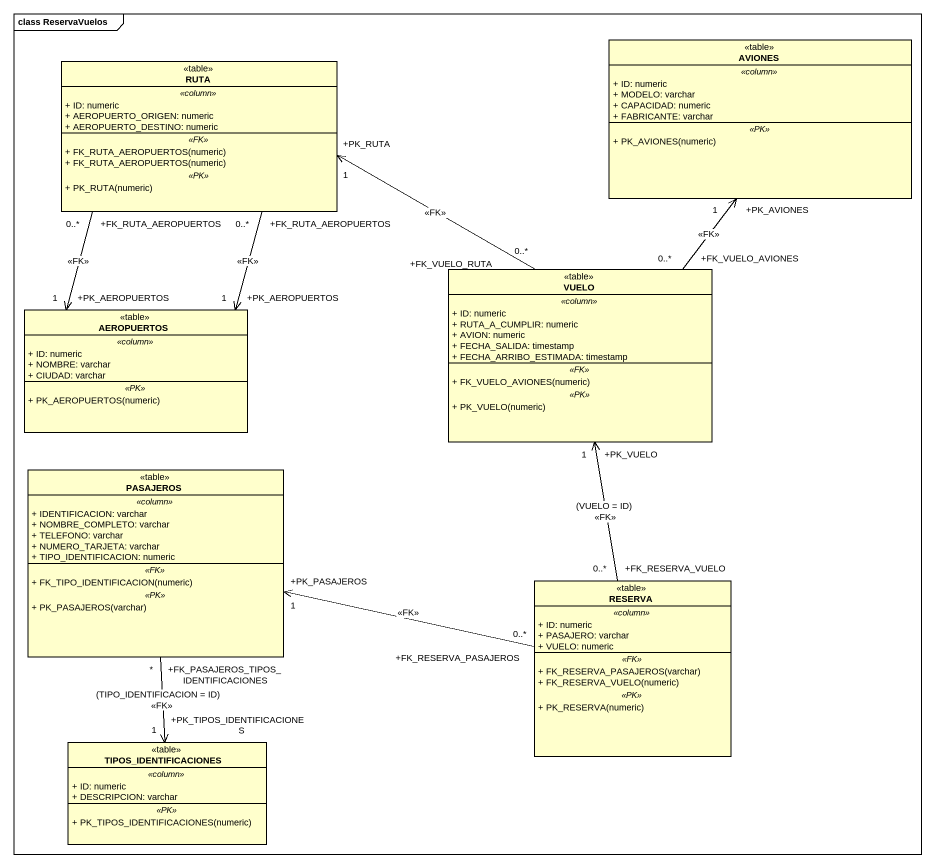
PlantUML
@startuml
mainframe class ReservaVuelos
hide circle
hide empty members
skinparam classAttributeIconSize 0
class AVIONES <<table>> {
  .. <<column>> ..
  + ID: numeric
  + MODELO: varchar
  + CAPACIDAD: numeric
  + FABRICANTE: varchar
  .. <<PK>> ..
  + PK_AVIONES(numeric)
}
class RUTA <<table>> {
  .. <<column>> ..
  + ID: numeric
  + AEROPUERTO_ORIGEN: numeric
  + AEROPUERTO_DESTINO: numeric
  .. <<FK>> ..
  + FK_RUTA_AEROPUERTOS(numeric)
  + FK_RUTA_AEROPUERTOS(numeric)
  .. <<PK>> ..
  + PK_RUTA(numeric)
}
class VUELO <<table>> {
  .. <<column>> ..
  + ID: numeric
  + RUTA_A_CUMPLIR: numeric
  + AVION: numeric
  + FECHA_SALIDA: timestamp
  + FECHA_ARRIBO_ESTIMADA: timestamp
  .. <<FK>> ..
  + FK_VUELO_AVIONES(numeric)
  .. <<PK>> ..
  + PK_VUELO(numeric)
}
class AEROPUERTOS <<table>> {
  .. <<column>> ..
  + ID: numeric
  + NOMBRE: varchar
  + CIUDAD: varchar
  .. <<PK>> ..
  + PK_AEROPUERTOS(numeric)
}
class PASAJEROS <<table>> {
  .. <<column>> ..
  + IDENTIFICACION: varchar
  + NOMBRE_COMPLETO: varchar
  + TELEFONO: varchar
  + NUMERO_TARJETA: varchar
  + TIPO_IDENTIFICACION: numeric
  .. <<FK>> ..
  + FK_TIPO_IDENTIFICACION(numeric)
  .. <<PK>> ..
  + PK_PASAJEROS(varchar)
}
class RESERVA <<table>> {
  .. <<column>> ..
  + ID: numeric
  + PASAJERO: varchar
  + VUELO: numeric
  .. <<FK>> ..
  + FK_RESERVA_PASAJEROS(varchar)
  + FK_RESERVA_VUELO(numeric)
  .. <<PK>> ..
  + PK_RESERVA(numeric)
}
class TIPOS_IDENTIFICACIONES <<table>> {
  .. <<column>> ..
  + ID: numeric
  + DESCRIPCION: varchar
  .. <<PK>> ..
  + PK_TIPOS_IDENTIFICACIONES(numeric)
}
RUTA "+FK_RUTA_AEROPUERTOS\n0..*" --> "+PK_AEROPUERTOS\n1" AEROPUERTOS : <<FK>>
RUTA "+FK_RUTA_AEROPUERTOS\n0..*" --> "+PK_AEROPUERTOS\n1" AEROPUERTOS : <<FK>>
VUELO "+FK_VUELO_AVIONES\n0..*" -up-> "+PK_AVIONES\n1" AVIONES : <<FK>>
VUELO "+FK_VUELO_RUTA\n0..*" -left-> "+PK_RUTA\n1" RUTA : <<FK>>
PASAJEROS "+FK_PASAJEROS_TIPOS_IDENTIFICACIONES\n*" --> "+PK_TIPOS_IDENTIFICACIONES\n1" TIPOS_IDENTIFICACIONES : (TIPO_IDENTIFICACION = ID)\n<<FK>>
RESERVA "+FK_RESERVA_VUELO\n0..*" -up-> "+PK_VUELO\n1" VUELO : (VUELO = ID)\n<<FK>>
RESERVA "+FK_RESERVA_PASAJEROS\n0..*" -left-> "+PK_PASAJEROS\n1" PASAJEROS : <<FK>>
@enduml
